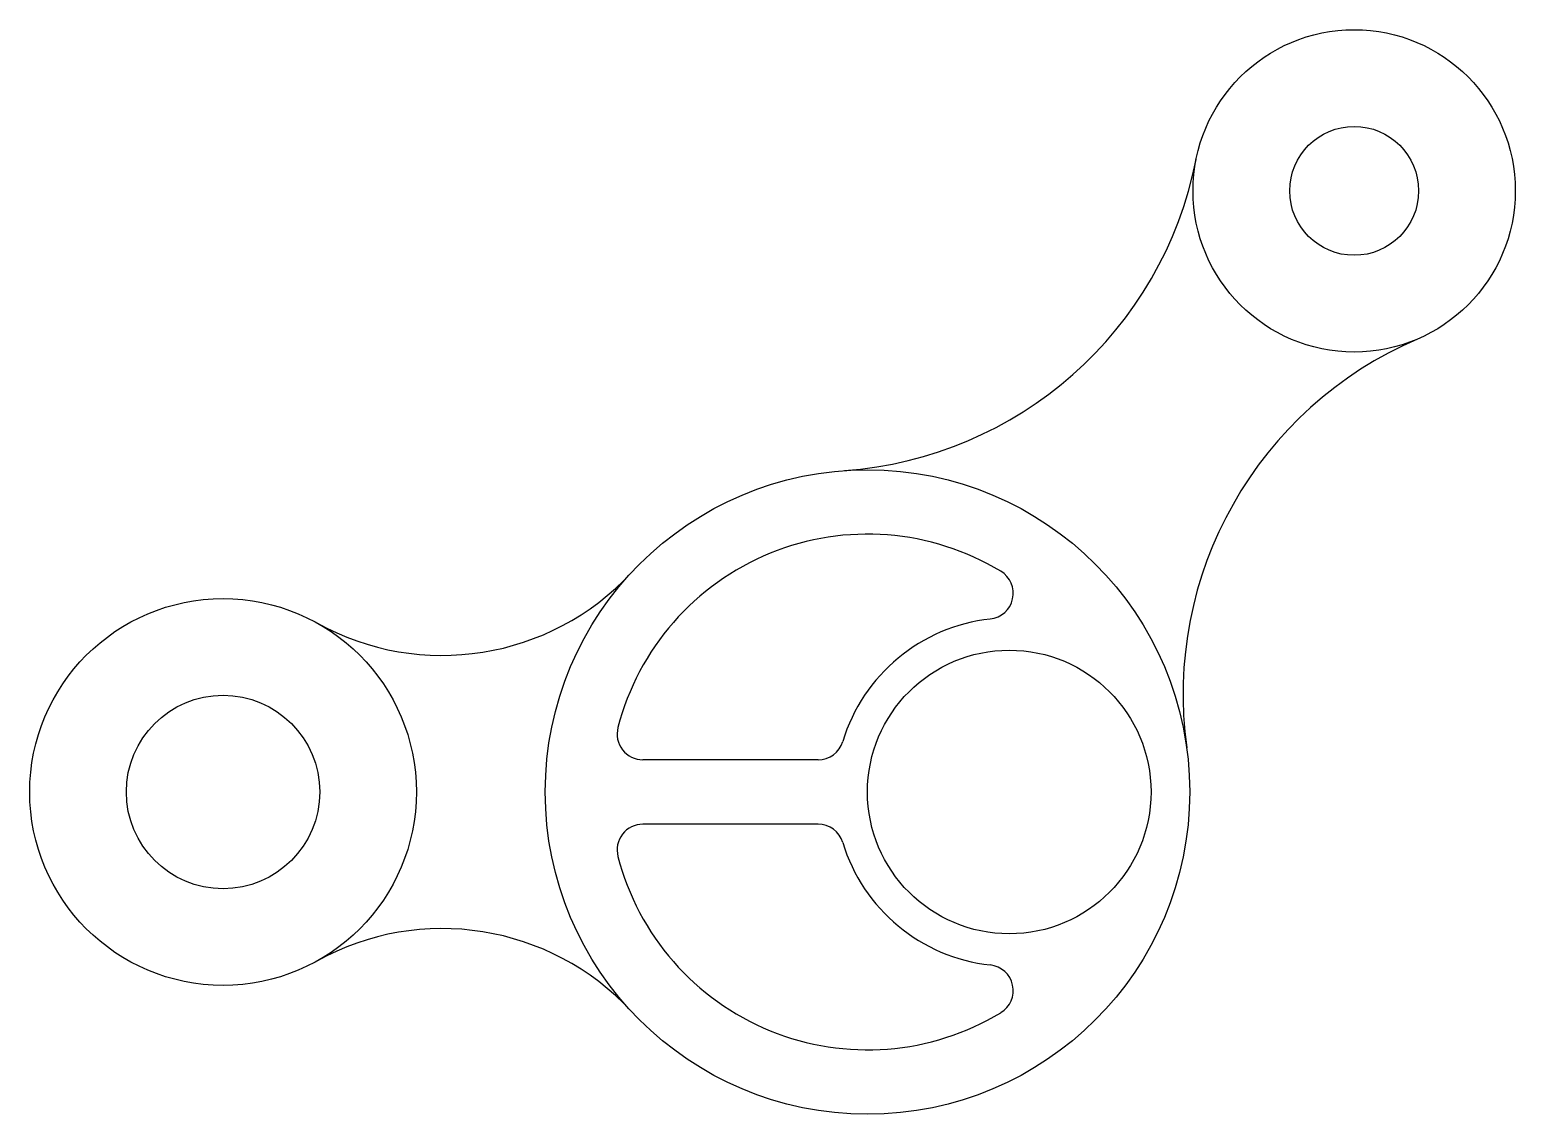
# Model space of a CAD drawing. Header units: millimetres. Extents: x 2504 to 5387, y 956 to 2171.
# Drawn here: x 5156.9 to 5387.5, y 2003.2 to 2171.5 of the extents above.
import ezdxf

# ---------------------------------------------------------------- set-up
doc = ezdxf.new("R2010")
doc.units = ezdxf.units.MM

msp = doc.modelspace()

# ---------------------------------------------------------------- linework, layer by layer
for p, q in [((5279.28, 2058.24), (5252.09, 2058.24)), ((5279.28, 2048.24), (5252.09, 2048.24))]:
    msp.add_line(p, q)
for centre, radius in [((5362.46, 2146.5), 25), ((5362.46, 2146.5), 10), ((5286.94, 2053.24), 50), ((5186.94, 2053.24), 30), ((5308.94, 2053.24), 22), ((5186.94, 2053.24), 15)]:
    msp.add_circle(centre, radius)
for centre, radius, start, end in [((5279.07, 2162.96), 60, 274.1041, 348.834), ((5395.9, 2068.35), 60, 113.166, 187.8959), ((5286.94, 2053.24), 40, 58.8657, 165.5225), ((5220.94, 2114.43), 40, 240.9407, 317.1666), ((5305.56, 2084.06), 4, 276.2714, 58.8657), ((5308.94, 2053.24), 27, 96.2714, 163.1227), ((5252.09, 2062.24), 4, 165.5225, 270), ((5279.28, 2062.24), 4, 270, 343.1227), ((5252.09, 2044.24), 4, 90, 194.4775), ((5279.28, 2044.24), 4, 16.8773, 90), ((5308.94, 2053.24), 27, 196.8773, 263.7286), ((5286.94, 2053.24), 40, 194.4775, 301.1343), ((5220.94, 1992.05), 40, 42.8334, 119.0593), ((5305.56, 2022.43), 4, 301.1343, 83.7286)]:
    msp.add_arc(centre, radius, start, end)

doc.saveas('drawing.dxf')
